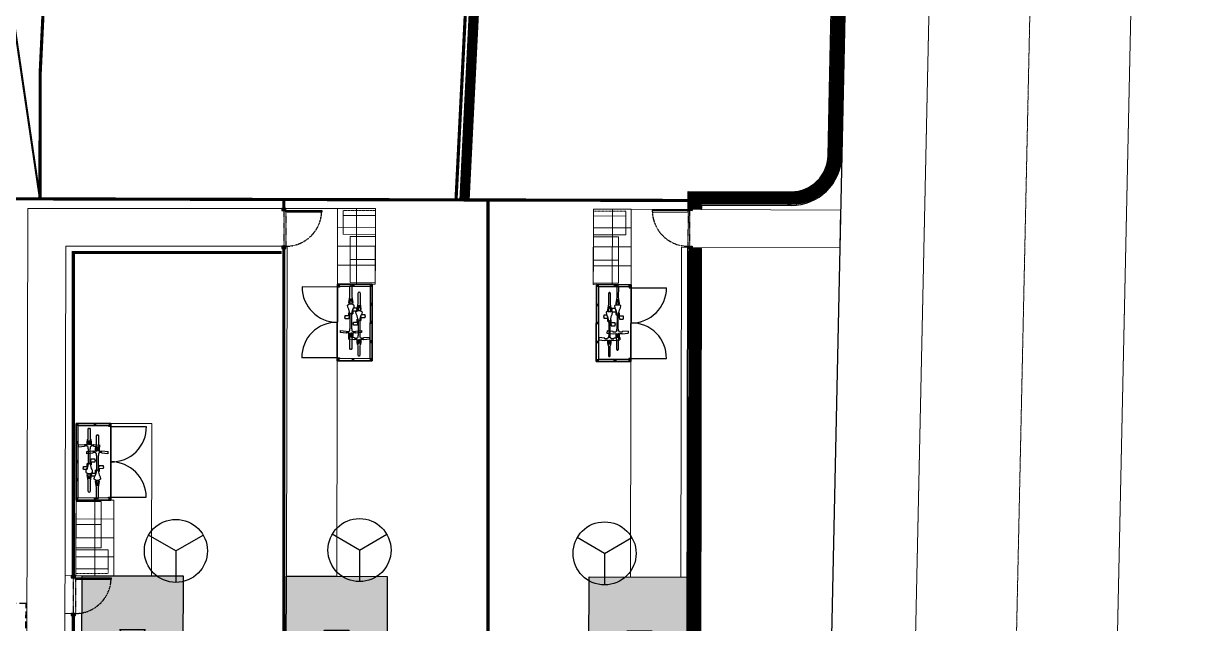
# Model space of a CAD drawing. Extents: x 287880777 to 288144713, y 62793326 to 63089570.
# Drawn here: x 288048494 to 288076346, y 62906243 to 62920524 of the extents above; entities that cross this region are included whole.
import ezdxf

# ---------------------------------------------------------------- set-up
doc = ezdxf.new("R2010")
doc.units = 0
for name, pattern in [('CENTER2', [28.575, 19.05, -3.175, 3.175, -3.175]), ('Dash', [6.35, 3.175, -3.175]), ('DASHED', [1.4, 0.7, -0.7]), ('DASHED2', [0.375, 0.25, -0.125]), ('HIDDEN', [9.525, 6.35, -3.175])]:
    doc.linetypes.add(name, pattern=pattern)
for name, color, linetype in [('drier', 3, 'Continuous'), ('NAR DETAIL', 2, 'Continuous'), ('NAR EXTERNAL WALLS', 2, 'Continuous'), ('NAR PATIO', 3, 'Continuous'), ('NAR PRIVATE PATH HATCH', 8, 'Continuous'), ('NAR ROLLOVERS', 76, 'DASHED'), ('Wain-Foundation Line', 9, 'Continuous')]:
    doc.layers.add(name, color=color, linetype=linetype)
for name, color, linetype, lineweight in [('EXP - HIGHWAY CENTRELINE', 3, 'CENTER2', 18), ('EXP - HIGHWAY CHANNEL', 4, 'DASHED2', 9), ('EXP - HIGHWAY FOOTWAY', 3, 'Continuous', 25), ('NAR BIN STORAGE', 2, 'Continuous', 0), ('NAR CBF', 34, 'FENCELINE2', 0), ('NAR PATHS', 3, 'Continuous', 0)]:
    doc.layers.add(name, color=color, linetype=linetype, lineweight=lineweight)
for name, color, linetype, true_color in [('NAR DOOR OPENINGS', 140, 'Continuous', 0x00bfff), ('NAR EV CHARGING POINT', 3, 'Continuous', 0x00ff00), ('RL-Fittings', 252, 'Continuous', 0x8f8f8e)]:
    doc.layers.add(name, color=color, linetype=linetype, true_color=true_color)
doc.layers.add('NAR Retaining Wall', color=222, linetype='Continuous', lineweight=13, true_color=0xcc0099)
doc.linetypes.add('FENCELINE2', pattern='A,0.25,-0.1,[132,ltypeshp.shx,S=0.1,R=0,X=-0.1,Y=0],-0.1,1', length=1.45)

# ---------------------------------------------------------------- blocks, each defined once
blk = doc.blocks.new('A$C324e72f9')
at = {"layer": 'NAR DOOR OPENINGS', "transparency": 33554610}
h = blk.add_hatch(color=256, dxfattribs=at)
h.dxf.hatch_style = 1
h.paths.add_polyline_path([(1200, 0), (900, 520), (1500, 520)])
at = {"layer": 'NAR PRIVATE PATH HATCH', "transparency": 33554597}
h = blk.add_hatch(color=256, dxfattribs=at)
h.dxf.hatch_style = 1
h.paths.add_polyline_path([(2400, 0), (0, 0), (0, 1800), (2400, 1800)])
at = {"layer": 'NAR DOOR OPENINGS'}
blk.add_lwpolyline([(1200, 0), (900, 520), (1500, 520)], close=True, dxfattribs=at)
at = {"layer": 'NAR PATIO'}
blk.add_lwpolyline([(2400, 0), (0, 0), (0, 1800), (2400, 1800)], close=True, dxfattribs=at)
blk = doc.blocks.new('A$Cfbc31330')
at = {"layer": 'RL-Fittings', "ltscale": 0.859024}
for p, q in [((0.309, 0.305), (0.459, 0.331)), ((0.467, 0.314), (0.351, 0.297)), ((0.459, 0.331), (0.484, 0.322)), ((0.501, 0.306), (0.467, 0.314)), ((0.484, 0.322), (0.509, 0.331)), ((0.501, 0.322), (0.501, 0.239)), ((0.509, 0.339), (0.526, 0.364)), ((0.509, 0.331), (0.509, 0.339)), ((0.526, 0.364), (0.584, 0.356)), ((0.584, 0.356), (0.601, 0.347)), ((0.601, 0.431), (0.634, 0.431)), ((0.601, 0.347), (0.601, 0.431)), ((0.601, 0.347), (0.634, 0.331)), ((0.634, 0.331), (0.601, 0.347)), ((0.634, 0.439), (0.651, 0.439)), ((0.634, 0.431), (0.634, 0.439)), ((0.634, 0.331), (0.71, 0.314)), ((0.71, 0.314), (0.634, 0.331)), ((0.651, 0.439), (0.651, 0.431)), ((0.651, 0.431), (0.684, 0.431)), ((0.684, 0.431), (0.685, 0.331)), ((0.685, 0.331), (0.76, 0.331)), ((0.71, 0.314), (0.743, 0.306)), ((0.743, 0.306), (0.71, 0.314)), ((0.76, 0.331), (0.76, 0.314)), ((0.76, 0.314), (0.776, 0.314)), ((0.776, 0.314), (0.776, 0.297)), ((1.194, 0.561), (1.252, 0.561)), ((1.211, 0.402), (1.194, 0.561)), ((1.202, 0.323), (1.227, 0.331)), ((1.202, 0.306), (1.202, 0.323)), ((1.227, 0.402), (1.211, 0.402)), ((1.227, 0.331), (1.227, 0.402)), ((1.252, 0.561), (1.269, 0.402)), ((1.269, 0.402), (1.261, 0.394)), ((1.265, 0.398), (1.261, 0.331)), ((1.261, 0.331), (1.327, 0.331)), ((1.269, 0.314), (1.261, 0.298)), ((1.386, 0.315), (1.269, 0.314)), ((1.327, 0.331), (1.394, 0.323)), ((1.394, 0.323), (1.394, 0.315)), ((1.394, 0.315), (1.428, 0.306)), ((0, 0.288), (0.033, 0.305)), ((0, 0.272), (0, 0.288)), ((0.033, 0.255), (0, 0.272)), ((0.033, 0.305), (0.301, 0.305)), ((0.301, 0.255), (0.033, 0.255)), ((0.301, 0.305), (0.309, 0.305)), ((0.309, 0.255), (0.301, 0.255)), ((0.459, 0.23), (0.309, 0.255)), ((0.351, 0.297), (0.501, 0.306)), ((0.468, 0.247), (0.351, 0.264)), ((0.351, 0.264), (0.501, 0.255)), ((0.484, 0.239), (0.459, 0.23)), ((0.501, 0.255), (0.468, 0.247)), ((0.509, 0.23), (0.484, 0.239)), ((0.509, 0.222), (0.509, 0.23)), ((0.526, 0.197), (0.509, 0.222)), ((0.584, 0.205), (0.526, 0.197)), ((0.601, 0.214), (0.584, 0.205)), ((0.635, 0.231), (0.601, 0.214)), ((0.71, 0.247), (0.635, 0.231)), ((0.743, 0.256), (0.71, 0.247)), ((0.726, 0.247), (0.718, 0.247)), ((0.726, 0.231), (0.726, 0.247)), ((0.801, 0.231), (0.726, 0.231)), ((0.743, 0.306), (0.76, 0.289)), ((0.76, 0.289), (0.743, 0.306)), ((0.76, 0.272), (0.743, 0.256)), ((0.76, 0.289), (0.76, 0.281)), ((0.76, 0.281), (0.76, 0.289)), ((0.76, 0.247), (0.76, 0.239)), ((0.776, 0.247), (0.76, 0.247)), ((0.76, 0.239), (0.852, 0.239)), ((0.776, 0.297), (1.144, 0.298)), ((0.776, 0.264), (0.776, 0.247)), ((1.144, 0.264), (0.776, 0.264)), ((0.802, 0.13), (0.801, 0.231)), ((0.835, 0.13), (0.802, 0.13)), ((0.835, 0.122), (0.835, 0.13)), ((0.852, 0.122), (0.835, 0.122)), ((0.852, 0.239), (0.852, 0.231)), ((0.852, 0.231), (0.885, 0.231)), ((0.885, 0.131), (0.852, 0.13)), ((0.852, 0.13), (0.852, 0.122)), ((0.885, 0.231), (0.885, 0.131)), ((1.144, 0.298), (1.152, 0.306)), ((1.152, 0.256), (1.144, 0.264)), ((1.152, 0.306), (1.202, 0.306)), ((1.202, 0.256), (1.152, 0.256)), ((1.194, 0.001), (1.211, 0.16)), ((1.194, 0), (1.253, 0)), ((1.202, 0.239), (1.202, 0.256)), ((1.227, 0.231), (1.202, 0.239)), ((1.211, 0.16), (1.227, 0.16)), ((1.227, 0.16), (1.227, 0.231)), ((1.269, 0.16), (1.252, 0.001)), ((1.261, 0.298), (1.352, 0.298)), ((1.261, 0.264), (1.352, 0.264)), ((1.269, 0.248), (1.261, 0.264)), ((1.261, 0.231), (1.261, 0.168)), ((1.327, 0.231), (1.261, 0.231)), ((1.261, 0.168), (1.269, 0.16)), ((1.386, 0.248), (1.269, 0.248)), ((1.394, 0.239), (1.327, 0.231)), ((1.352, 0.298), (1.386, 0.306)), ((1.352, 0.264), (1.386, 0.256)), ((1.428, 0.256), (1.394, 0.248)), ((1.394, 0.248), (1.394, 0.239)), ((1.428, 0.306), (1.67, 0.306)), ((1.67, 0.256), (1.428, 0.256)), ((1.67, 0.306), (1.698, 0.292)), ((1.698, 0.271), (1.67, 0.256)), ((1.698, 0.292), (1.698, 0.271))]:
    blk.add_line(p, q, dxfattribs=at)

msp = doc.modelspace()

# ---------------------------------------------------------------- linework, layer by layer
at = {"layer": 'drier'}
for p, q in [((288052120, 62907973), (288051470, 62908348)), ((288052120, 62907973), (288052769, 62908348)), ((288056487, 62907993), (288055838, 62908368)), ((288056487, 62907993), (288057137, 62908368)), ((288062315, 62907914), (288061665, 62908289)), ((288062315, 62907914), (288062964, 62908289)), ((288052120, 62907973), (288052120, 62907223)), ((288056487, 62907993), (288056487, 62907243)), ((288062315, 62907914), (288062315, 62907164))]:
    msp.add_line(p, q, dxfattribs=at)
for centre in [(288052120, 62907973), (288056487, 62907993), (288062315, 62907914)]:
    msp.add_circle(centre, 750, dxfattribs=at)
at = {"layer": 'EXP - HIGHWAY CENTRELINE', "ltscale": 0.15, "flags": 128}
msp.add_lwpolyline([(288082369, 62830131), (288088746, 62863492, 0.257378), (288082765, 62881853), (288079969, 62884468, -0.213199), (288072053, 62903262), (288072511, 62924583, -0.123895), (288076027, 62937385), (288076210, 62937709, 0.106544), (288078907, 62946358), (288080118, 62959784)], format="xyb", dxfattribs=at)
at = {"layer": 'EXP - HIGHWAY CHANNEL', "ltscale": 2.5, "flags": 128}
for points in [[(288076205, 62949797), (288075882, 62946224, -0.101417), (288073570, 62938534, 0.118747), (288070130, 62925490), (288069890, 62914308)], [(288074670, 62913335), (288074891, 62923609, -0.132001), (288078671, 62936562, 0.114617), (288081927, 62946448), (288082195, 62949413)], [(288069890, 62914308), (288069654, 62903314, 0.213199), (288078329, 62882716), (288081125, 62880100, -0.257378), (288086389, 62863942), (288081550, 62838632, -0.396353), (288074894, 62833807, 0.009616), (288070979, 62834233)], [(288097297, 62891547), (288096824, 62891384, 0.089116), (288089911, 62887515), (288088842, 62886636, -0.392826), (288080689, 62887132, -0.198277), (288074453, 62903211), (288074670, 62913335)]]:
    msp.add_lwpolyline(points, format="xyb", dxfattribs=at)
at = {"layer": 'EXP - HIGHWAY FOOTWAY', "flags": 128}
msp.add_lwpolyline([(288066692, 62958683, -0.424222), (288074213, 62949977), (288073891, 62946404, -0.101417), (288071809, 62939483, 0.118747), (288068130, 62925533), (288067654, 62903357, 0.207504), (288076499, 62881698, 0.207504)], format="xyb", dxfattribs=at)
at = {"layer": 'NAR BIN STORAGE'}
for points in [[(288056867, 62915955), (288056097, 62915957), (288056096, 62915507), (288056866, 62915505)], [(288062050, 62915943), (288062820, 62915941), (288062819, 62915491), (288062049, 62915493)], [(288056865, 62915455), (288056265, 62915456), (288056264, 62914906), (288056864, 62914905)], [(288062049, 62915443), (288062649, 62915442), (288062648, 62914892), (288062048, 62914893)], [(288056864, 62914905), (288056264, 62914906), (288056263, 62914356), (288056863, 62914355)], [(288062048, 62914893), (288062648, 62914892), (288062646, 62914342), (288062046, 62914343)], [(288049744, 62908598), (288050344, 62908597), (288050346, 62909147), (288049746, 62909148)], [(288049743, 62908048), (288050343, 62908047), (288050344, 62908597), (288049744, 62908598)], [(288049742, 62907548), (288050512, 62907546), (288050513, 62907996), (288049743, 62907998)]]:
    msp.add_lwpolyline(points, close=True, dxfattribs=at)
at = {"layer": 'NAR BIN STORAGE', "linetype": 'Dash', "ltscale": 0.025}
for points in [[(288056097, 62915957), (288056097, 62916072), (288056867, 62916070), (288056867, 62915955)], [(288062820, 62915941), (288062820, 62916056), (288062050, 62916058), (288062050, 62915943)], [(288050512, 62907546), (288050512, 62907431), (288049742, 62907433), (288049742, 62907548)]]:
    msp.add_lwpolyline(points, dxfattribs=at)
at = {"layer": 'NAR CBF', "ltscale": 1200, "transparency": 33554687, "const_width": 75}
for points in [[(288058782, 62916324), (288059582, 62932325)], [(288049137, 62924460), (288048894, 62919369), (288048887, 62916350)], [(288054688, 62916122), (288054688, 62916337)], [(288059544, 62905576), (288059544, 62916322)], [(288049680, 62907376), (288049680, 62915072), (288054638, 62915072)], [(288054688, 62905576), (288054688, 62915222)], [(288049680, 62905576), (288049680, 62906433)]]:
    msp.add_lwpolyline(points, dxfattribs=at)
at = {"layer": 'NAR CBF', "linetype": 'DASHED', "ltscale": 500, "transparency": 33554687, "const_width": 75}
msp.add_lwpolyline([(288038470, 62916374), (288064301, 62916311)], dxfattribs=at)
at = {"layer": 'NAR DETAIL', "flags": 128}
for points in [[(288054638, 62916072), (288054738, 62916072), (288054738, 62916122), (288054638, 62916122)], [(288054738, 62916072), (288055588, 62916072), (288055588, 62916034), (288054738, 62916034)], [(288064300, 62916073), (288063450, 62916075), (288063450, 62916037), (288064300, 62916035)], [(288064400, 62916073), (288064300, 62916073), (288064300, 62916123), (288064400, 62916123)], [(288054638, 62915172), (288054738, 62915172), (288054738, 62915222), (288054638, 62915222)], [(288064398, 62915173), (288064298, 62915173), (288064298, 62915223), (288064398, 62915223)], [(288049630, 62907333), (288049730, 62907333), (288049730, 62907383), (288049630, 62907383)], [(288049730, 62907333), (288050580, 62907333), (288050580, 62907295), (288049730, 62907295)], [(288049630, 62906433), (288049730, 62906433), (288049730, 62906483), (288049630, 62906483)]]:
    msp.add_lwpolyline(points, close=True, dxfattribs=at)
for points in [[(288054738, 62916122), (288054638, 62916072)], [(288054738, 62916072), (288054638, 62916122)], [(288064300, 62916123), (288064400, 62916073)], [(288064300, 62916073), (288064400, 62916123)], [(288054738, 62915222), (288054638, 62915172)], [(288054738, 62915172), (288054638, 62915222)], [(288064298, 62915223), (288064398, 62915173)], [(288064298, 62915173), (288064398, 62915223)], [(288049730, 62907383), (288049630, 62907333)], [(288049730, 62907333), (288049630, 62907383)], [(288049730, 62906483), (288049630, 62906433)], [(288049730, 62906433), (288049630, 62906483)]]:
    msp.add_lwpolyline(points, dxfattribs=at)
at = {"layer": 'NAR DETAIL', "linetype": 'DASHED', "ltscale": 0.005, "flags": 128}
for points in [[(288054738, 62916072), (288054738, 62915222), (288054694, 62915222), (288054694, 62916072)], [(288064300, 62916073), (288064298, 62915223), (288064342, 62915223), (288064344, 62916073)], [(288049730, 62907333), (288049730, 62906483), (288049686, 62906483), (288049686, 62907333)]]:
    msp.add_lwpolyline(points, close=True, dxfattribs=at)
at = {"layer": 'NAR DETAIL', "ltscale": 0.5}
for points in [[(288056788, 62914320), (288055963, 62914322), (288055959, 62912497), (288056784, 62912495), (288056788, 62914320)], [(288062121, 62914308), (288062946, 62914306), (288062942, 62912481), (288062117, 62912483), (288062121, 62914308)], [(288049746, 62909183), (288050571, 62909181), (288050575, 62911006), (288049750, 62911008), (288049746, 62909183)]]:
    msp.add_lwpolyline(points, dxfattribs=at)
for points in [[(288055963, 62914322), (288056788, 62914320), (288056784, 62912495), (288055959, 62912497)], [(288062946, 62914306), (288062121, 62914308), (288062117, 62912483), (288062942, 62912481)], [(288050571, 62909181), (288049746, 62909183), (288049750, 62911008), (288050575, 62911006)]]:
    msp.add_lwpolyline(points, close=True, dxfattribs=at)
at = {"layer": 'NAR DETAIL', "linetype": 'DASHED', "ltscale": 0.2}
for centre, start, end in [((288054738, 62916072), 270, 357.5801), ((288064300, 62916073), 182.2896, 269.8698), ((288049730, 62907333), 270, 357.5801)]:
    msp.add_arc(centre, 850, start, end, dxfattribs=at)
at = {"layer": 'NAR EXTERNAL WALLS'}
for points in [[(288058882, 62916324), (288060104, 62940740)], [(288059097, 62916323), (288060318, 62940729)], [(288064300, 62916123), (288064625, 62916122)], [(288064276, 62905550), (288064298, 62915173)], [(288064298, 62915173), (288064623, 62915172)], [(288064601, 62905549), (288064623, 62915172)]]:
    msp.add_lwpolyline(points, dxfattribs=at)
for points in [[(288064625, 62916122), (288064626, 62916199), (288066753, 62916194, 0.408601), (288067955, 62917369), (288067989, 62918944), (288068029, 62920811), (288068066, 62922533), (288068101, 62924174), (288066468, 62924256)], [(288064300, 62916123), (288064301, 62916525), (288066753, 62916519, 0.408601), (288067630, 62917376), (288067664, 62918951), (288067704, 62920818), (288067741, 62922539), (288067769, 62923865), (288066452, 62923931)]]:
    msp.add_lwpolyline(points, format="xyb", dxfattribs=at)
at = {"layer": 'NAR PATHS'}
for points in [[(288059957, 62889595), (288059969, 62895032), (288060814, 62895031), (288060816, 62896231), (288059916, 62896233), (288059916, 62895933), (288059127, 62895934), (288059128, 62896234), (288058228, 62896236), (288058227, 62895936), (288054272, 62895945), (288054272, 62896245), (288053372, 62896247), (288053372, 62895947), (288049458, 62895956), (288049502, 62915222), (288054765, 62915222), (288054747, 62907372), (288055947, 62907369), (288055967, 62916122), (288048599, 62916122), (288048551, 62895058), (288059069, 62895035), (288059057, 62889597)], [(288056417, 62916121), (288056413, 62914321)], [(288062500, 62916107), (288062496, 62914307)], [(288055966, 62915672), (288056866, 62915670)], [(288062949, 62915656), (288062049, 62915658)], [(288055965, 62915222), (288056865, 62915220)], [(288062948, 62915206), (288062048, 62915208)], [(288055964, 62914772), (288056864, 62914770)], [(288062947, 62914756), (288062047, 62914758)], [(288050192, 62907382), (288050196, 62909182)], [(288050645, 62908731), (288049745, 62908733)], [(288050644, 62908281), (288049744, 62908283)], [(288050643, 62907831), (288049743, 62907833)], [(288049892, 62907383), (288049484, 62907384)], [(288049889, 62906483), (288049482, 62906484)]]:
    msp.add_lwpolyline(points, dxfattribs=at)
for points in [[(288056867, 62916120), (288055967, 62916122), (288055963, 62914322), (288056863, 62914320)], [(288062050, 62916108), (288062950, 62916106), (288062946, 62914306), (288062046, 62914308)], [(288067908, 62915183), (288064148, 62915200), (288064130, 62907351), (288062931, 62907353), (288062950, 62916106), (288067927, 62916083)], [(288050642, 62907381), (288051542, 62907379), (288051550, 62911004), (288050575, 62911006), (288050571, 62909181), (288050646, 62909181)], [(288049742, 62907383), (288050642, 62907381), (288050646, 62909181), (288049746, 62909183)]]:
    msp.add_lwpolyline(points, close=True, dxfattribs=at)
at = {"layer": 'NAR Retaining Wall', "linetype": 'DASHED', "ltscale": 250, "const_width": 200}
msp.add_lwpolyline([(288058990, 62916324), (288059795, 62932415)], dxfattribs=at)
at = {"layer": 'NAR Retaining Wall', "linetype": 'Continuous', "ltscale": 250, "const_width": 300}
msp.add_lwpolyline([(288064463, 62916123), (288064463, 62916362), (288066753, 62916357, 0.408601), (288067793, 62917372), (288067826, 62918947), (288067866, 62920815), (288067903, 62922536), (288067935, 62924020), (288066460, 62924093)], format="xyb", dxfattribs=at)
msp.add_lwpolyline([(288064439, 62905550), (288064461, 62915173)], dxfattribs=at)
at = {"layer": 'NAR ROLLOVERS', "ltscale": 500, "const_width": 50}
msp.add_lwpolyline([(288048887, 62916350), (288047952, 62922719)], dxfattribs=at)
at = {"layer": 'RL-Fittings', "ltscale": 0.859024}
for p, q in [((288055963, 62914252), (288055120, 62914254)), ((288062946, 62914236), (288063789, 62914234)), ((288055959, 62912567), (288055116, 62912569)), ((288062942, 62912551), (288063785, 62912549)), ((288050575, 62910936), (288051417, 62910934)), ((288050571, 62909251), (288051413, 62909249))]:
    msp.add_line(p, q, dxfattribs=at)
at = {"layer": 'RL-Fittings', "ltscale": 0.859024, "flags": 128}
for points in [[(288055963, 62914252), (288055963, 62914322), (288056788, 62914320), (288056784, 62912495), (288055959, 62912497), (288055959, 62912547)], [(288055963, 62914272), (288056738, 62914270), (288056734, 62912545), (288055959, 62912547)], [(288062946, 62914236), (288062946, 62914306), (288062121, 62914308), (288062117, 62912483), (288062942, 62912481), (288062942, 62912531)], [(288062946, 62914256), (288062171, 62914258), (288062167, 62912533), (288062942, 62912531)], [(288050571, 62909251), (288050571, 62909181), (288049746, 62909183), (288049750, 62911008), (288050575, 62911006), (288050575, 62910956)], [(288050571, 62909231), (288049796, 62909233), (288049800, 62910958), (288050575, 62910956)]]:
    msp.add_lwpolyline(points, dxfattribs=at)
for points in [[(288056013, 62914272), (288056013, 62914252), (288055963, 62914252), (288055963, 62914272), (288056013, 62914272)], [(288056008, 62914317), (288055968, 62914317), (288055968, 62914277), (288056008, 62914277), (288056008, 62914317)], [(288056359, 62914316), (288056319, 62914316), (288056319, 62914276), (288056359, 62914276), (288056359, 62914316)], [(288056783, 62914315), (288056743, 62914315), (288056743, 62914275), (288056783, 62914275), (288056783, 62914315)], [(288062126, 62914303), (288062166, 62914303), (288062166, 62914263), (288062126, 62914263), (288062126, 62914303)], [(288062550, 62914302), (288062590, 62914302), (288062590, 62914262), (288062550, 62914262), (288062550, 62914302)], [(288062896, 62914256), (288062896, 62914236), (288062946, 62914236), (288062946, 62914256), (288062896, 62914256)], [(288062901, 62914301), (288062941, 62914301), (288062941, 62914261), (288062901, 62914261), (288062901, 62914301)], [(288056782, 62913857), (288056742, 62913857), (288056742, 62913817), (288056782, 62913817), (288056782, 62913857)], [(288062125, 62913845), (288062165, 62913845), (288062165, 62913805), (288062125, 62913805), (288062125, 62913845)], [(288056781, 62913429), (288056741, 62913429), (288056741, 62913389), (288056781, 62913389), (288056781, 62913429)], [(288062124, 62913417), (288062164, 62913416), (288062164, 62913376), (288062124, 62913377), (288062124, 62913417)], [(288056780, 62912973), (288056740, 62912973), (288056740, 62912933), (288056780, 62912933), (288056780, 62912973)], [(288062123, 62912961), (288062163, 62912961), (288062163, 62912921), (288062123, 62912921), (288062123, 62912961)], [(288056009, 62912567), (288056009, 62912547), (288055959, 62912547), (288055959, 62912567), (288056009, 62912567)], [(288056004, 62912542), (288055964, 62912542), (288055964, 62912502), (288056004, 62912502), (288056004, 62912542)], [(288056355, 62912541), (288056315, 62912541), (288056315, 62912501), (288056355, 62912501), (288056355, 62912541)], [(288056779, 62912540), (288056739, 62912540), (288056739, 62912500), (288056779, 62912500), (288056779, 62912540)], [(288062122, 62912528), (288062162, 62912528), (288062162, 62912488), (288062122, 62912488), (288062122, 62912528)], [(288062546, 62912527), (288062586, 62912527), (288062586, 62912487), (288062546, 62912487), (288062546, 62912527)], [(288062892, 62912551), (288062892, 62912531), (288062942, 62912531), (288062942, 62912551), (288062892, 62912551)], [(288062897, 62912526), (288062937, 62912526), (288062937, 62912486), (288062897, 62912486), (288062897, 62912526)], [(288049755, 62910963), (288049795, 62910963), (288049795, 62911003), (288049755, 62911003), (288049755, 62910963)], [(288050179, 62910962), (288050219, 62910962), (288050219, 62911002), (288050179, 62911002), (288050179, 62910962)], [(288050525, 62910936), (288050525, 62910956), (288050575, 62910956), (288050575, 62910936), (288050525, 62910936)], [(288050530, 62910961), (288050570, 62910961), (288050570, 62911001), (288050530, 62911001), (288050530, 62910961)], [(288049754, 62910530), (288049794, 62910530), (288049794, 62910570), (288049754, 62910570), (288049754, 62910530)], [(288049753, 62910074), (288049793, 62910074), (288049793, 62910114), (288049753, 62910114), (288049753, 62910074)], [(288049752, 62909646), (288049792, 62909646), (288049792, 62909686), (288049752, 62909686), (288049752, 62909646)], [(288050521, 62909231), (288050521, 62909251), (288050571, 62909251), (288050571, 62909231), (288050521, 62909231)], [(288049751, 62909188), (288049791, 62909188), (288049791, 62909228), (288049751, 62909228), (288049751, 62909188)], [(288050175, 62909187), (288050215, 62909187), (288050215, 62909227), (288050175, 62909227), (288050175, 62909187)], [(288050526, 62909186), (288050566, 62909186), (288050566, 62909226), (288050526, 62909226), (288050526, 62909186)]]:
    msp.add_lwpolyline(points, close=True, dxfattribs=at)
at = {"layer": 'RL-Fittings', "ltscale": 0.859024}
for centre, radius, start, end in [((288055969, 62914258), 849, 180.2734, 269.4661), ((288062940, 62914242), 849, 270.2734, 359.4661), ((288055937, 62912589), 821, 88.3283, 181.4112), ((288062964, 62912573), 821, 358.3283, 91.4112), ((288050597, 62910914), 821, 268.3283, 1.4112), ((288050565, 62909245), 849, 0.2734, 89.4661)]:
    msp.add_arc(centre, radius, start, end, dxfattribs=at)
at = {"layer": 'Wain-Foundation Line', "linetype": 'HIDDEN', "ltscale": 25, "elevation": 0}
msp.add_lwpolyline([(288048532, 62896135), (288048556, 62906722), (288042148, 62906737), (288042124, 62896149)], close=True, dxfattribs=at)

# ---------------------------------------------------------------- block references
at = {"layer": 'NAR EV CHARGING POINT', "ltscale": 0.5}
for p, xscale, yscale, zscale, rotation in [((288056029, 62914295), 900.0000000000001, 900.0000000000001, 900.0000000000001, 269.8697558355504), ((288062880, 62914279), -900.0000000000001, 900.0000000000001, 900, 89.86975635943254), ((288056225, 62914138), 900.0000000000001, 900.0000000000001, 900.0000000000001, 269.8697558355504), ((288062684, 62914123), -900.0000000000001, 900.0000000000001, 900, 89.86975635943254), ((288050309, 62909365), 899.9999999999995, 899.9999999999995, 899.9999999999995, 89.86975583536083), ((288050504, 62909208), 899.9999999999995, 899.9999999999995, 899.9999999999995, 89.86975583536083)]:
    msp.add_blockref('A$Cfbc31330', p, dxfattribs=dict(at, xscale=xscale, yscale=yscale, zscale=zscale, rotation=rotation))
at = {"layer": 'NAR PATIO', "rotation": 359.869756097391}
for p in [(288049887, 62905583), (288054743, 62905572), (288061944, 62905556)]:
    msp.add_blockref('A$C324e72f9', p, dxfattribs=at)

doc.saveas('drawing.dxf')
